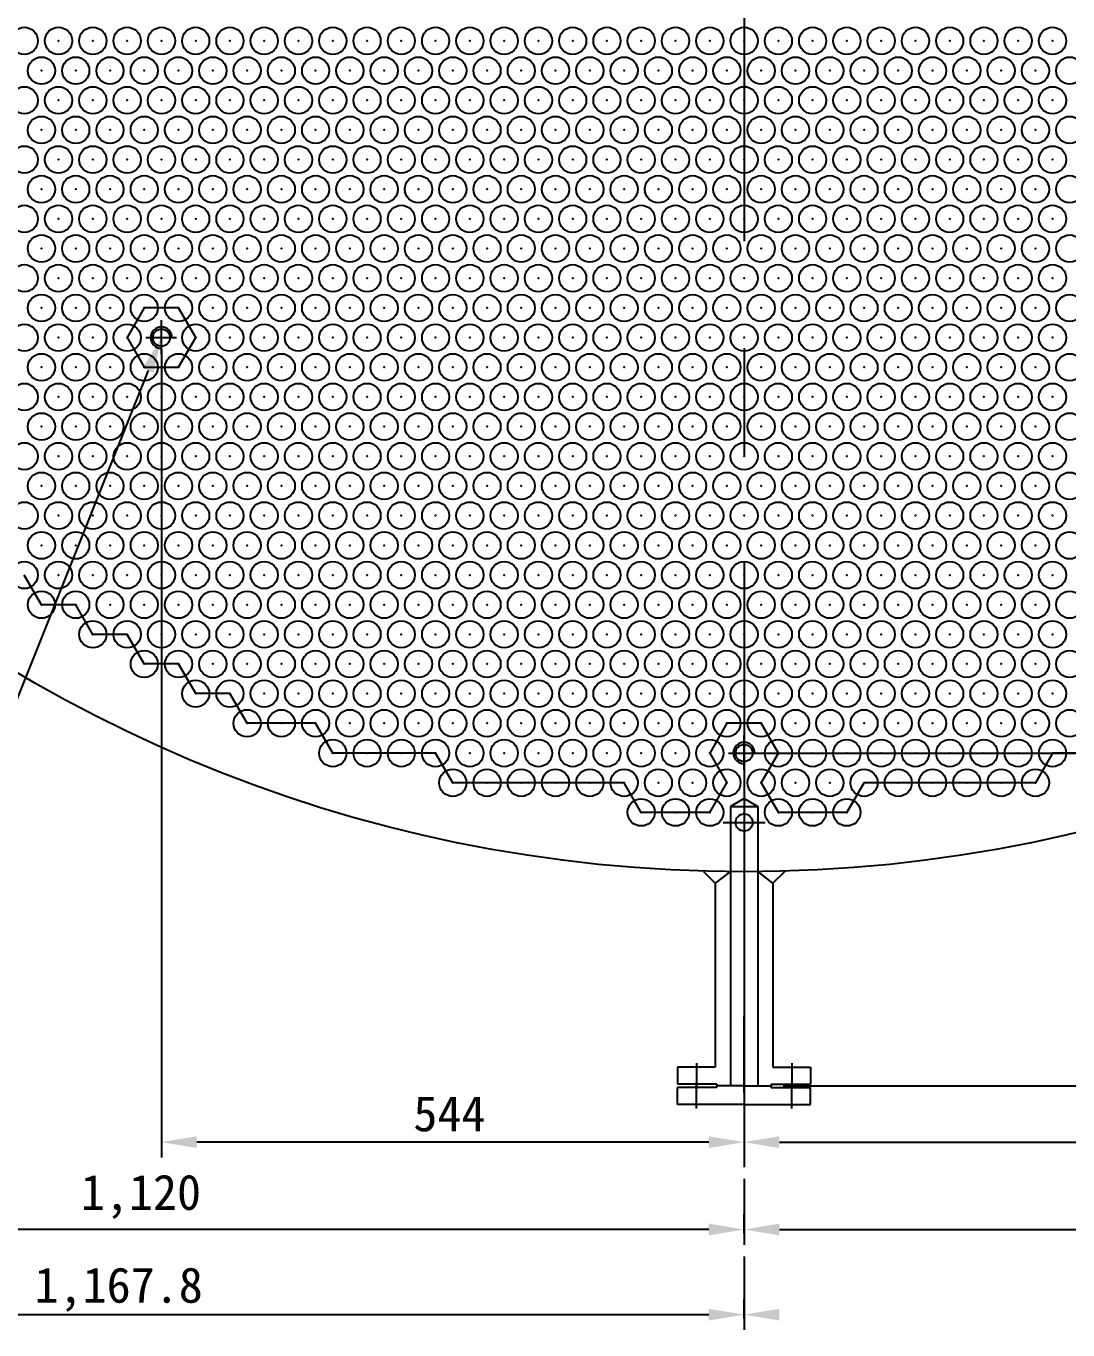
# Model space of a CAD drawing. Extents: x 193 to 9179, y 3 to 6441.
# Drawn here: x 1625 to 2597, y 2583 to 3801 of the extents above; entities that cross this region are included whole.
import ezdxf

# ---------------------------------------------------------------- set-up
doc = ezdxf.new("R2010")
doc.units = 0
doc.header["$LTSCALE"] = 400
doc.header["$MEASUREMENT"] = 0
doc.linetypes.add('CENTER', pattern=[2, 1.25, -0.25, 0.25, -0.25])
doc.linetypes.add('HIDDEN', pattern=[0.375, 0.25, -0.125])
doc.layers.get('0').update_dxf_attribs({"linetype": 'CONTINUOUS'})
doc.layers.get('DEFPOINTS').update_dxf_attribs({"linetype": 'CONTINUOUS'})
for name, color, linetype in [('1', 1, 'CENTER'), ('2', 2, 'HIDDEN'), ('3', 3, 'CONTINUOUS'), ('4', 4, 'CONTINUOUS')]:
    doc.layers.add(name, color=color, linetype=linetype)

msp = doc.modelspace()

# ---------------------------------------------------------------- linework, layer by layer
at = {"color": 4, "linetype": 'BYBLOCK'}
for p, q in [((2294.9, 2843.6), (2294.9, 2744.1)), ((2294.9, 2773.7), (2294.9, 2735.1)), ((2327.9, 2758.4), (2805.9, 2758.4))]:
    msp.add_line(p, q, dxfattribs=at)
msp.add_solid([(2327.9, 2752.9), (2327.9, 2763.9), (2294.9, 2758.4)], dxfattribs=at)
at = {"layer": '1'}
for p, q in [((2294.9, 5699.9), (2294.9, 2781.2)), ((2275.3, 3057), (2314.5, 3057)), ((2250.5, 2832.3), (2250.5, 2808.2)), ((2339.4, 2832.3), (2339.4, 2808.2)), ((2250.5, 2789.7), (2250.5, 2813.9)), ((2339.4, 2789.7), (2339.4, 2813.9))]:
    msp.add_line(p, q, dxfattribs=at)
at = {"layer": '2'}
for p, q in [((2294.9, 3079.3), (2282.2, 3072)), ((2282.2, 3072), (2307.6, 3072)), ((2282.2, 3072), (2282.2, 3011.1)), ((2294.9, 3079.3), (2307.6, 3072)), ((2307.6, 3072), (2307.6, 3011.1))]:
    msp.add_line(p, q, dxfattribs=at)
at = {"layer": '3', "linetype": 'CENTER'}
for p, q in [((1734.9, 3537.5), (1718.9, 3509.8)), ((1766.9, 3537.5), (1734.9, 3537.5)), ((1782.9, 3509.8), (1766.9, 3537.5)), ((1718.9, 3509.8), (1734.9, 3482.1)), ((1766.9, 3482.1), (1782.9, 3509.8)), ((1734.9, 3482.1), (1766.9, 3482.1)), ((1638.9, 3260.4), (1622.9, 3288.1)), ((1670.9, 3260.4), (1638.9, 3260.4)), ((1686.9, 3232.7), (1670.9, 3260.4)), ((1718.9, 3232.7), (1686.9, 3232.7)), ((1734.9, 3205), (1718.9, 3232.7)), ((1766.9, 3205), (1734.9, 3205)), ((1782.9, 3177.3), (1766.9, 3205)), ((1814.9, 3177.3), (1782.9, 3177.3)), ((1830.9, 3149.6), (1814.9, 3177.3)), ((1894.9, 3149.6), (1830.9, 3149.6)), ((1910.9, 3121.8), (1894.9, 3149.6)), ((2278.9, 3149.6), (2262.9, 3121.8)), ((2310.9, 3149.6), (2278.9, 3149.6)), ((2326.9, 3121.8), (2310.9, 3149.6)), ((2006.9, 3121.8), (1910.9, 3121.8)), ((2022.9, 3094.1), (2006.9, 3121.8)), ((2262.9, 3121.8), (2278.9, 3094.1)), ((2310.9, 3094.1), (2326.9, 3121.8)), ((2582.9, 3121.8), (2566.9, 3094.1)), ((2646.9, 3121.8), (2582.9, 3121.8)), ((2182.9, 3094.1), (2022.9, 3094.1)), ((2198.9, 3066.4), (2182.9, 3094.1)), ((2262.9, 3066.4), (2278.9, 3094.1)), ((2310.9, 3094.1), (2326.9, 3066.4)), ((2390.9, 3066.4), (2406.9, 3094.1)), ((2566.9, 3094.1), (2406.9, 3094.1)), ((2262.9, 3066.4), (2198.9, 3066.4)), ((2390.9, 3066.4), (2326.9, 3066.4)), ((2282.2, 3011.1), (2267.9, 3000.2)), ((2321.9, 3000.2), (2307.6, 3011.1))]:
    msp.add_line(p, q, dxfattribs=at)
at = {"layer": '3'}
for p, q in [((2256.9, 3011.3), (2267.9, 3000.2)), ((2282.2, 3011.1), (2282.2, 2811)), ((2307.6, 3011.1), (2307.6, 2811)), ((2332.9, 3011.3), (2321.9, 3000.2)), ((2267.9, 3000.2), (2267.9, 2828.5)), ((2321.9, 3000.2), (2321.9, 2828.5)), ((2232.9, 2828.5), (2232.9, 2812.6)), ((2267.9, 2828.5), (2232.9, 2828.5)), ((2321.9, 2828.5), (2356.9, 2828.5)), ((2356.9, 2828.5), (2356.9, 2812.6)), ((2269.5, 2812.6), (2232.9, 2812.6)), ((2269.5, 2809.4), (2232.9, 2809.4)), ((2232.9, 2793.6), (2232.9, 2809.4)), ((2269.5, 2812.6), (2269.5, 2811)), ((2294.9, 2811), (2269.5, 2811)), ((2294.9, 2811), (2269.5, 2811)), ((2269.5, 2809.4), (2269.5, 2811)), ((2294.9, 2811), (2320.3, 2811)), ((2294.9, 2811), (2320.3, 2811)), ((2320.3, 2812.6), (2320.3, 2811)), ((2320.3, 2812.6), (2356.9, 2812.6)), ((2320.3, 2809.4), (2320.3, 2811)), ((2320.3, 2809.4), (2356.9, 2809.4)), ((2356.9, 2793.6), (2356.9, 2809.4)), ((2294.9, 2793.6), (2232.9, 2793.6)), ((2294.9, 2793.6), (2356.9, 2793.6))]:
    msp.add_line(p, q, dxfattribs=at)
at = {"layer": '3', "color": 4}
msp.add_line((2294.9, 2594), (2294.9, 2611.6), dxfattribs=at)
at = {"layer": '3'}
for centre, radius in [((2294.9, 4341.2), 1330.2), ((1750.9, 3509.8), 8), ((2294.9, 3121.8), 8), ((2294.9, 3057), 8)]:
    msp.add_circle(centre, radius, dxfattribs=at)
at = {"layer": '3', "color": 4}
msp.add_solid([(2327.9, 2602.8), (2327.9, 2591.8), (2294.9, 2597.3)], dxfattribs=at)
msp.add_solid([(2327.9, 2602.8), (2327.9, 2591.8), (2294.9, 2597.3)], dxfattribs=at)
at = {"layer": '4'}
for p, q in [((1750.9, 3494.4), (1750.9, 3526.1)), ((2294.9, 3106.5), (2294.9, 3138.1)), ((2331.3, 2811), (3838.7, 2811))]:
    msp.add_line(p, q, dxfattribs=at)
at = {"layer": '4', "color": 4}
for p, q in [((1736.5, 3509.8), (1765, 3509.8)), ((1750.9, 3498.8), (1750.9, 2744.1)), ((1738.5, 3479.2), (1535.7, 2971.6)), ((2280.5, 3121.8), (2309, 3121.8)), ((2305.9, 3121.8), (3382.9, 3121.8)), ((2294.9, 2804.9), (2294.9, 2875.7)), ((2294.9, 2782.9), (2294.9, 2744.1)), ((2261.9, 2758.4), (1783.9, 2758.4)), ((2294.9, 2724.1), (2294.9, 2662.5)), ((2294.9, 2673.5), (2294.9, 2691.1)), ((2261.9, 2676.8), (1207.9, 2676.8)), ((2327.9, 2676.8), (3381.9, 2676.8)), ((2294.9, 2651.5), (2294.9, 2583)), ((2294.9, 2594), (2294.9, 2611.6)), ((1160.1, 2597.3), (2261.9, 2597.3))]:
    msp.add_line(p, q, dxfattribs=at)
at = {"layer": '4'}
for centre in [(1622.9, 3787), (1654.9, 3787), (1686.9, 3787), (1718.9, 3787), (1750.9, 3787), (1782.9, 3787), (1814.9, 3787), (1846.9, 3787), (1878.9, 3787), (1910.9, 3787), (1942.9, 3787), (1974.9, 3787), (2006.9, 3787), (2038.9, 3787), (2070.9, 3787), (2102.9, 3787), (2134.9, 3787), (2166.9, 3787), (2198.9, 3787), (2230.9, 3787), (2262.9, 3787), (2294.9, 3787), (2326.9, 3787), (2358.9, 3787), (2390.9, 3787), (2422.9, 3787), (2454.9, 3787), (2486.9, 3787), (2518.9, 3787), (2550.9, 3787), (2582.9, 3787), (1638.9, 3759.2), (1670.9, 3759.2), (1702.9, 3759.2), (1734.9, 3759.2), (1766.9, 3759.2), (1798.9, 3759.2), (1830.9, 3759.2), (1862.9, 3759.2), (1894.9, 3759.2), (1926.9, 3759.2), (1958.9, 3759.2), (1990.9, 3759.2), (2022.9, 3759.2), (2054.9, 3759.2), (2086.9, 3759.2), (2118.9, 3759.2), (2150.9, 3759.2), (2182.9, 3759.2), (2214.9, 3759.2), (2246.9, 3759.2), (2278.9, 3759.2), (2310.9, 3759.2), (2342.9, 3759.2), (2374.9, 3759.2), (2406.9, 3759.2), (2438.9, 3759.2), (2470.9, 3759.2), (2502.9, 3759.2), (2534.9, 3759.2), (2566.9, 3759.2), (2598.9, 3759.2), (1622.9, 3731.5), (1654.9, 3731.5), (1686.9, 3731.5), (1718.9, 3731.5), (1750.9, 3731.5), (1782.9, 3731.5), (1814.9, 3731.5), (1846.9, 3731.5), (1878.9, 3731.5), (1910.9, 3731.5), (1942.9, 3731.5), (1974.9, 3731.5), (2006.9, 3731.5), (2038.9, 3731.5), (2070.9, 3731.5), (2102.9, 3731.5), (2134.9, 3731.5), (2166.9, 3731.5), (2198.9, 3731.5), (2230.9, 3731.5), (2262.9, 3731.5), (2294.9, 3731.5), (2326.9, 3731.5), (2358.9, 3731.5), (2390.9, 3731.5), (2422.9, 3731.5), (2454.9, 3731.5), (2486.9, 3731.5), (2518.9, 3731.5), (2550.9, 3731.5), (2582.9, 3731.5), (1638.9, 3703.8), (1670.9, 3703.8), (1702.9, 3703.8), (1734.9, 3703.8), (1766.9, 3703.8), (1798.9, 3703.8), (1830.9, 3703.8), (1862.9, 3703.8), (1894.9, 3703.8), (1926.9, 3703.8), (1958.9, 3703.8), (1990.9, 3703.8), (2022.9, 3703.8), (2054.9, 3703.8), (2086.9, 3703.8), (2118.9, 3703.8), (2150.9, 3703.8), (2182.9, 3703.8), (2214.9, 3703.8), (2246.9, 3703.8), (2278.9, 3703.8), (2310.9, 3703.8), (2342.9, 3703.8), (2374.9, 3703.8), (2406.9, 3703.8), (2438.9, 3703.8), (2470.9, 3703.8), (2502.9, 3703.8), (2534.9, 3703.8), (2566.9, 3703.8), (2598.9, 3703.8), (1622.9, 3676.1), (1654.9, 3676.1), (1686.9, 3676.1), (1718.9, 3676.1), (1750.9, 3676.1), (1782.9, 3676.1), (1814.9, 3676.1), (1846.9, 3676.1), (1878.9, 3676.1), (1910.9, 3676.1), (1942.9, 3676.1), (1974.9, 3676.1), (2006.9, 3676.1), (2038.9, 3676.1), (2070.9, 3676.1), (2102.9, 3676.1), (2134.9, 3676.1), (2166.9, 3676.1), (2198.9, 3676.1), (2230.9, 3676.1), (2262.9, 3676.1), (2294.9, 3676.1), (2326.9, 3676.1), (2358.9, 3676.1), (2390.9, 3676.1), (2422.9, 3676.1), (2454.9, 3676.1), (2486.9, 3676.1), (2518.9, 3676.1), (2550.9, 3676.1), (2582.9, 3676.1), (1638.9, 3648.4), (1670.9, 3648.4), (1702.9, 3648.4), (1734.9, 3648.4), (1766.9, 3648.4), (1798.9, 3648.4), (1830.9, 3648.4), (1862.9, 3648.4), (1894.9, 3648.4), (1926.9, 3648.4), (1958.9, 3648.4), (1990.9, 3648.4), (2022.9, 3648.4), (2054.9, 3648.4), (2086.9, 3648.4), (2118.9, 3648.4), (2150.9, 3648.4), (2182.9, 3648.4), (2214.9, 3648.4), (2246.9, 3648.4), (2278.9, 3648.4), (2310.9, 3648.4), (2342.9, 3648.4), (2374.9, 3648.4), (2406.9, 3648.4), (2438.9, 3648.4), (2470.9, 3648.4), (2502.9, 3648.4), (2534.9, 3648.4), (2566.9, 3648.4), (2598.9, 3648.4), (1622.9, 3620.7), (1654.9, 3620.7), (1686.9, 3620.7), (1718.9, 3620.7), (1750.9, 3620.7), (1782.9, 3620.7), (1814.9, 3620.7), (1846.9, 3620.7), (1878.9, 3620.7), (1910.9, 3620.7), (1942.9, 3620.7), (1974.9, 3620.7), (2006.9, 3620.7), (2038.9, 3620.7), (2070.9, 3620.7), (2102.9, 3620.7), (2134.9, 3620.7), (2166.9, 3620.7), (2198.9, 3620.7), (2230.9, 3620.7), (2262.9, 3620.7), (2294.9, 3620.7), (2326.9, 3620.7), (2358.9, 3620.7), (2390.9, 3620.7), (2422.9, 3620.7), (2454.9, 3620.7), (2486.9, 3620.7), (2518.9, 3620.7), (2550.9, 3620.7), (2582.9, 3620.7), (1638.9, 3593), (1670.9, 3593), (1702.9, 3593), (1734.9, 3593), (1766.9, 3593), (1798.9, 3593), (1830.9, 3593), (1862.9, 3593), (1894.9, 3593), (1926.9, 3593), (1958.9, 3593), (1990.9, 3593), (2022.9, 3593), (2054.9, 3593), (2086.9, 3593), (2118.9, 3593), (2150.9, 3593), (2182.9, 3593), (2214.9, 3593), (2246.9, 3593), (2278.9, 3593), (2310.9, 3593), (2342.9, 3593), (2374.9, 3593), (2406.9, 3593), (2438.9, 3593), (2470.9, 3593), (2502.9, 3593), (2534.9, 3593), (2566.9, 3593), (2598.9, 3593), (1622.9, 3565.3), (1654.9, 3565.3), (1686.9, 3565.3), (1718.9, 3565.3), (1750.9, 3565.3), (1782.9, 3565.3), (1814.9, 3565.3), (1846.9, 3565.3), (1878.9, 3565.3), (1910.9, 3565.3), (1942.9, 3565.3), (1974.9, 3565.3), (2006.9, 3565.3), (2038.9, 3565.3), (2070.9, 3565.3), (2102.9, 3565.3), (2134.9, 3565.3), (2166.9, 3565.3), (2198.9, 3565.3), (2230.9, 3565.3), (2262.9, 3565.3), (2294.9, 3565.3), (2326.9, 3565.3), (2358.9, 3565.3), (2390.9, 3565.3), (2422.9, 3565.3), (2454.9, 3565.3), (2486.9, 3565.3), (2518.9, 3565.3), (2550.9, 3565.3), (2582.9, 3565.3), (1638.9, 3537.5), (1670.9, 3537.5), (1702.9, 3537.5), (1734.9, 3537.5), (1766.9, 3537.5), (1798.9, 3537.5), (1830.9, 3537.5), (1862.9, 3537.5), (1894.9, 3537.5), (1926.9, 3537.5), (1958.9, 3537.5), (1990.9, 3537.5), (2022.9, 3537.5), (2054.9, 3537.5), (2086.9, 3537.5), (2118.9, 3537.5), (2150.9, 3537.5), (2182.9, 3537.5), (2214.9, 3537.5), (2246.9, 3537.5), (2278.9, 3537.5), (2310.9, 3537.5), (2342.9, 3537.5), (2374.9, 3537.5), (2406.9, 3537.5), (2438.9, 3537.5), (2470.9, 3537.5), (2502.9, 3537.5), (2534.9, 3537.5), (2566.9, 3537.5), (2598.9, 3537.5), (1622.9, 3509.8), (1654.9, 3509.8), (1686.9, 3509.8), (1718.9, 3509.8), (1782.9, 3509.8), (1814.9, 3509.8), (1846.9, 3509.8), (1878.9, 3509.8), (1910.9, 3509.8), (1942.9, 3509.8), (1974.9, 3509.8), (2006.9, 3509.8), (2038.9, 3509.8), (2070.9, 3509.8), (2102.9, 3509.8), (2134.9, 3509.8), (2166.9, 3509.8), (2198.9, 3509.8), (2230.9, 3509.8), (2262.9, 3509.8), (2294.9, 3509.8), (2326.9, 3509.8), (2358.9, 3509.8), (2390.9, 3509.8), (2422.9, 3509.8), (2454.9, 3509.8), (2486.9, 3509.8), (2518.9, 3509.8), (2550.9, 3509.8), (2582.9, 3509.8), (1638.9, 3482.1), (1670.9, 3482.1), (1702.9, 3482.1), (1734.9, 3482.1), (1766.9, 3482.1), (1798.9, 3482.1), (1830.9, 3482.1), (1862.9, 3482.1), (1894.9, 3482.1), (1926.9, 3482.1), (1958.9, 3482.1), (1990.9, 3482.1), (2022.9, 3482.1), (2054.9, 3482.1), (2086.9, 3482.1), (2118.9, 3482.1), (2150.9, 3482.1), (2182.9, 3482.1), (2214.9, 3482.1), (2246.9, 3482.1), (2278.9, 3482.1), (2310.9, 3482.1), (2342.9, 3482.1), (2374.9, 3482.1), (2406.9, 3482.1), (2438.9, 3482.1), (2470.9, 3482.1), (2502.9, 3482.1), (2534.9, 3482.1), (2566.9, 3482.1), (2598.9, 3482.1), (1622.9, 3454.4), (1654.9, 3454.4), (1686.9, 3454.4), (1718.9, 3454.4), (1750.9, 3454.4), (1782.9, 3454.4), (1814.9, 3454.4), (1846.9, 3454.4), (1878.9, 3454.4), (1910.9, 3454.4), (1942.9, 3454.4), (1974.9, 3454.4), (2006.9, 3454.4), (2038.9, 3454.4), (2070.9, 3454.4), (2102.9, 3454.4), (2134.9, 3454.4), (2166.9, 3454.4), (2198.9, 3454.4), (2230.9, 3454.4), (2262.9, 3454.4), (2294.9, 3454.4), (2326.9, 3454.4), (2358.9, 3454.4), (2390.9, 3454.4), (2422.9, 3454.4), (2454.9, 3454.4), (2486.9, 3454.4), (2518.9, 3454.4), (2550.9, 3454.4), (2582.9, 3454.4), (1638.9, 3426.7), (1670.9, 3426.7), (1702.9, 3426.7), (1734.9, 3426.7), (1766.9, 3426.7), (1798.9, 3426.7), (1830.9, 3426.7), (1862.9, 3426.7), (1894.9, 3426.7), (1926.9, 3426.7), (1958.9, 3426.7), (1990.9, 3426.7), (2022.9, 3426.7), (2054.9, 3426.7), (2086.9, 3426.7), (2118.9, 3426.7), (2150.9, 3426.7), (2182.9, 3426.7), (2214.9, 3426.7), (2246.9, 3426.7), (2278.9, 3426.7), (2310.9, 3426.7), (2342.9, 3426.7), (2374.9, 3426.7), (2406.9, 3426.7), (2438.9, 3426.7), (2470.9, 3426.7), (2502.9, 3426.7), (2534.9, 3426.7), (2566.9, 3426.7), (2598.9, 3426.7), (1622.9, 3399), (1654.9, 3399), (1686.9, 3399), (1718.9, 3399), (1750.9, 3399), (1782.9, 3399), (1814.9, 3399), (1846.9, 3399), (1878.9, 3399), (1910.9, 3399), (1942.9, 3399), (1974.9, 3399), (2006.9, 3399), (2038.9, 3399), (2070.9, 3399), (2102.9, 3399), (2134.9, 3399), (2166.9, 3399), (2198.9, 3399), (2230.9, 3399), (2262.9, 3399), (2294.9, 3399), (2326.9, 3399), (2358.9, 3399), (2390.9, 3399), (2422.9, 3399), (2454.9, 3399), (2486.9, 3399), (2518.9, 3399), (2550.9, 3399), (2582.9, 3399), (1638.9, 3371.3), (1670.9, 3371.3), (1702.9, 3371.3), (1734.9, 3371.3), (1766.9, 3371.3), (1798.9, 3371.3), (1830.9, 3371.3), (1862.9, 3371.3), (1894.9, 3371.3), (1926.9, 3371.3), (1958.9, 3371.3), (1990.9, 3371.3), (2022.9, 3371.3), (2054.9, 3371.3), (2086.9, 3371.3), (2118.9, 3371.3), (2150.9, 3371.3), (2182.9, 3371.3), (2214.9, 3371.3), (2246.9, 3371.3), (2278.9, 3371.3), (2310.9, 3371.3), (2342.9, 3371.3), (2374.9, 3371.3), (2406.9, 3371.3), (2438.9, 3371.3), (2470.9, 3371.3), (2502.9, 3371.3), (2534.9, 3371.3), (2566.9, 3371.3), (2598.9, 3371.3), (1622.9, 3343.6), (1654.9, 3343.6), (1686.9, 3343.6), (1718.9, 3343.6), (1750.9, 3343.6), (1782.9, 3343.6), (1814.9, 3343.6), (1846.9, 3343.6), (1878.9, 3343.6), (1910.9, 3343.6), (1942.9, 3343.6), (1974.9, 3343.6), (2006.9, 3343.6), (2038.9, 3343.6), (2070.9, 3343.6), (2102.9, 3343.6), (2134.9, 3343.6), (2166.9, 3343.6), (2198.9, 3343.6), (2230.9, 3343.6), (2262.9, 3343.6), (2294.9, 3343.6), (2326.9, 3343.6), (2358.9, 3343.6), (2390.9, 3343.6), (2422.9, 3343.6), (2454.9, 3343.6), (2486.9, 3343.6), (2518.9, 3343.6), (2550.9, 3343.6), (2582.9, 3343.6), (1638.9, 3315.8), (1670.9, 3315.8), (1702.9, 3315.8), (1734.9, 3315.8), (1766.9, 3315.8), (1798.9, 3315.8), (1830.9, 3315.8), (1862.9, 3315.8), (1894.9, 3315.8), (1926.9, 3315.8), (1958.9, 3315.8), (1990.9, 3315.8), (2022.9, 3315.8), (2054.9, 3315.8), (2086.9, 3315.8), (2118.9, 3315.8), (2150.9, 3315.8), (2182.9, 3315.8), (2214.9, 3315.8), (2246.9, 3315.8), (2278.9, 3315.8), (2310.9, 3315.8), (2342.9, 3315.8), (2374.9, 3315.8), (2406.9, 3315.8), (2438.9, 3315.8), (2470.9, 3315.8), (2502.9, 3315.8), (2534.9, 3315.8), (2566.9, 3315.8), (2598.9, 3315.8), (1622.9, 3288.1), (1654.9, 3288.1), (1686.9, 3288.1), (1718.9, 3288.1), (1750.9, 3288.1), (1782.9, 3288.1), (1814.9, 3288.1), (1846.9, 3288.1), (1878.9, 3288.1), (1910.9, 3288.1), (1942.9, 3288.1), (1974.9, 3288.1), (2006.9, 3288.1), (2038.9, 3288.1), (2070.9, 3288.1), (2102.9, 3288.1), (2134.9, 3288.1), (2166.9, 3288.1), (2198.9, 3288.1), (2230.9, 3288.1), (2262.9, 3288.1), (2294.9, 3288.1), (2326.9, 3288.1), (2358.9, 3288.1), (2390.9, 3288.1), (2422.9, 3288.1), (2454.9, 3288.1), (2486.9, 3288.1), (2518.9, 3288.1), (2550.9, 3288.1), (2582.9, 3288.1), (1638.9, 3260.4), (1670.9, 3260.4), (1702.9, 3260.4), (1734.9, 3260.4), (1766.9, 3260.4), (1798.9, 3260.4), (1830.9, 3260.4), (1862.9, 3260.4), (1894.9, 3260.4), (1926.9, 3260.4), (1958.9, 3260.4), (1990.9, 3260.4), (2022.9, 3260.4), (2054.9, 3260.4), (2086.9, 3260.4), (2118.9, 3260.4), (2150.9, 3260.4), (2182.9, 3260.4), (2214.9, 3260.4), (2246.9, 3260.4), (2278.9, 3260.4), (2310.9, 3260.4), (2342.9, 3260.4), (2374.9, 3260.4), (2406.9, 3260.4), (2438.9, 3260.4), (2470.9, 3260.4), (2502.9, 3260.4), (2534.9, 3260.4), (2566.9, 3260.4), (2598.9, 3260.4), (1686.9, 3232.7), (1718.9, 3232.7), (1750.9, 3232.7), (1782.9, 3232.7), (1814.9, 3232.7), (1846.9, 3232.7), (1878.9, 3232.7), (1910.9, 3232.7), (1942.9, 3232.7), (1974.9, 3232.7), (2006.9, 3232.7), (2038.9, 3232.7), (2070.9, 3232.7), (2102.9, 3232.7), (2134.9, 3232.7), (2166.9, 3232.7), (2198.9, 3232.7), (2230.9, 3232.7), (2262.9, 3232.7), (2294.9, 3232.7), (2326.9, 3232.7), (2358.9, 3232.7), (2390.9, 3232.7), (2422.9, 3232.7), (2454.9, 3232.7), (2486.9, 3232.7), (2518.9, 3232.7), (2550.9, 3232.7), (2582.9, 3232.7), (1734.9, 3205), (1766.9, 3205), (1798.9, 3205), (1830.9, 3205), (1862.9, 3205), (1894.9, 3205), (1926.9, 3205), (1958.9, 3205), (1990.9, 3205), (2022.9, 3205), (2054.9, 3205), (2086.9, 3205), (2118.9, 3205), (2150.9, 3205), (2182.9, 3205), (2214.9, 3205), (2246.9, 3205), (2278.9, 3205), (2310.9, 3205), (2342.9, 3205), (2374.9, 3205), (2406.9, 3205), (2438.9, 3205), (2470.9, 3205), (2502.9, 3205), (2534.9, 3205), (2566.9, 3205), (2598.9, 3205), (1782.9, 3177.3), (1814.9, 3177.3), (1846.9, 3177.3), (1878.9, 3177.3), (1910.9, 3177.3), (1942.9, 3177.3), (1974.9, 3177.3), (2006.9, 3177.3), (2038.9, 3177.3), (2070.9, 3177.3), (2102.9, 3177.3), (2134.9, 3177.3), (2166.9, 3177.3), (2198.9, 3177.3), (2230.9, 3177.3), (2262.9, 3177.3), (2294.9, 3177.3), (2326.9, 3177.3), (2358.9, 3177.3), (2390.9, 3177.3), (2422.9, 3177.3), (2454.9, 3177.3), (2486.9, 3177.3), (2518.9, 3177.3), (2550.9, 3177.3), (2582.9, 3177.3), (1830.9, 3149.6), (1862.9, 3149.6), (1894.9, 3149.6), (1926.9, 3149.6), (1958.9, 3149.6), (1990.9, 3149.6), (2022.9, 3149.6), (2054.9, 3149.6), (2086.9, 3149.6), (2118.9, 3149.6), (2150.9, 3149.6), (2182.9, 3149.6), (2214.9, 3149.6), (2246.9, 3149.6), (2278.9, 3149.6), (2310.9, 3149.6), (2342.9, 3149.6), (2374.9, 3149.6), (2406.9, 3149.6), (2438.9, 3149.6), (2470.9, 3149.6), (2502.9, 3149.6), (2534.9, 3149.6), (2566.9, 3149.6), (2598.9, 3149.6), (1910.9, 3121.8), (1942.9, 3121.8), (1974.9, 3121.8), (2006.9, 3121.8), (2038.9, 3121.8), (2070.9, 3121.8), (2102.9, 3121.8), (2134.9, 3121.8), (2166.9, 3121.8), (2198.9, 3121.8), (2230.9, 3121.8), (2262.9, 3121.8), (2326.9, 3121.8), (2358.9, 3121.8), (2390.9, 3121.8), (2422.9, 3121.8), (2454.9, 3121.8), (2486.9, 3121.8), (2518.9, 3121.8), (2550.9, 3121.8), (2582.9, 3121.8), (2022.9, 3094.1), (2054.9, 3094.1), (2086.9, 3094.1), (2118.9, 3094.1), (2150.9, 3094.1), (2182.9, 3094.1), (2214.9, 3094.1), (2246.9, 3094.1), (2278.9, 3094.1), (2310.9, 3094.1), (2342.9, 3094.1), (2374.9, 3094.1), (2406.9, 3094.1), (2438.9, 3094.1), (2470.9, 3094.1), (2502.9, 3094.1), (2534.9, 3094.1), (2566.9, 3094.1), (2198.9, 3066.4), (2230.9, 3066.4), (2262.9, 3066.4), (2326.9, 3066.4), (2358.9, 3066.4), (2390.9, 3066.4)]:
    msp.add_circle(centre, 12.7, dxfattribs=at)
for centre in [(1750.9, 3509.8), (2294.9, 3121.8)]:
    msp.add_arc(centre, 10, 0, 270, dxfattribs=at)
for p in [(1654.9, 3787), (1686.9, 3787), (1718.9, 3787), (1750.9, 3787), (1782.9, 3787), (1814.9, 3787), (1846.9, 3787), (1878.9, 3787), (1910.9, 3787), (1942.9, 3787), (1974.9, 3787), (2006.9, 3787), (2038.9, 3787), (2070.9, 3787), (2102.9, 3787), (2134.9, 3787), (2166.9, 3787), (2198.9, 3787), (2230.9, 3787), (2262.9, 3787), (2294.9, 3787), (2326.9, 3787), (2358.9, 3787), (2390.9, 3787), (2422.9, 3787), (2454.9, 3787), (2486.9, 3787), (2518.9, 3787), (2550.9, 3787), (2582.9, 3787), (1638.9, 3759.2), (1670.9, 3759.2), (1702.9, 3759.2), (1734.9, 3759.2), (1766.9, 3759.2), (1798.9, 3759.2), (1830.9, 3759.2), (1862.9, 3759.2), (1894.9, 3759.2), (1926.9, 3759.2), (1958.9, 3759.2), (1990.9, 3759.2), (2022.9, 3759.2), (2054.9, 3759.2), (2086.9, 3759.2), (2118.9, 3759.2), (2150.9, 3759.2), (2182.9, 3759.2), (2214.9, 3759.2), (2246.9, 3759.2), (2278.9, 3759.2), (2310.9, 3759.2), (2342.9, 3759.2), (2374.9, 3759.2), (2406.9, 3759.2), (2438.9, 3759.2), (2470.9, 3759.2), (2502.9, 3759.2), (2534.9, 3759.2), (2566.9, 3759.2), (1654.9, 3731.5), (1686.9, 3731.5), (1718.9, 3731.5), (1750.9, 3731.5), (1782.9, 3731.5), (1814.9, 3731.5), (1846.9, 3731.5), (1878.9, 3731.5), (1910.9, 3731.5), (1942.9, 3731.5), (1974.9, 3731.5), (2006.9, 3731.5), (2038.9, 3731.5), (2070.9, 3731.5), (2102.9, 3731.5), (2134.9, 3731.5), (2166.9, 3731.5), (2198.9, 3731.5), (2230.9, 3731.5), (2262.9, 3731.5), (2294.9, 3731.5), (2326.9, 3731.5), (2358.9, 3731.5), (2390.9, 3731.5), (2422.9, 3731.5), (2454.9, 3731.5), (2486.9, 3731.5), (2518.9, 3731.5), (2550.9, 3731.5), (2582.9, 3731.5), (1638.9, 3703.8), (1670.9, 3703.8), (1702.9, 3703.8), (1734.9, 3703.8), (1766.9, 3703.8), (1798.9, 3703.8), (1830.9, 3703.8), (1862.9, 3703.8), (1894.9, 3703.8), (1926.9, 3703.8), (1958.9, 3703.8), (1990.9, 3703.8), (2022.9, 3703.8), (2054.9, 3703.8), (2086.9, 3703.8), (2118.9, 3703.8), (2150.9, 3703.8), (2182.9, 3703.8), (2214.9, 3703.8), (2246.9, 3703.8), (2278.9, 3703.8), (2310.9, 3703.8), (2342.9, 3703.8), (2374.9, 3703.8), (2406.9, 3703.8), (2438.9, 3703.8), (2470.9, 3703.8), (2502.9, 3703.8), (2534.9, 3703.8), (2566.9, 3703.8), (1654.9, 3676.1), (1686.9, 3676.1), (1718.9, 3676.1), (1750.9, 3676.1), (1782.9, 3676.1), (1814.9, 3676.1), (1846.9, 3676.1), (1878.9, 3676.1), (1910.9, 3676.1), (1942.9, 3676.1), (1974.9, 3676.1), (2006.9, 3676.1), (2038.9, 3676.1), (2070.9, 3676.1), (2102.9, 3676.1), (2134.9, 3676.1), (2166.9, 3676.1), (2198.9, 3676.1), (2230.9, 3676.1), (2262.9, 3676.1), (2294.9, 3676.1), (2326.9, 3676.1), (2358.9, 3676.1), (2390.9, 3676.1), (2422.9, 3676.1), (2454.9, 3676.1), (2486.9, 3676.1), (2518.9, 3676.1), (2550.9, 3676.1), (2582.9, 3676.1), (1638.9, 3648.4), (1670.9, 3648.4), (1702.9, 3648.4), (1734.9, 3648.4), (1766.9, 3648.4), (1798.9, 3648.4), (1830.9, 3648.4), (1862.9, 3648.4), (1894.9, 3648.4), (1926.9, 3648.4), (1958.9, 3648.4), (1990.9, 3648.4), (2022.9, 3648.4), (2054.9, 3648.4), (2086.9, 3648.4), (2118.9, 3648.4), (2150.9, 3648.4), (2182.9, 3648.4), (2214.9, 3648.4), (2246.9, 3648.4), (2278.9, 3648.4), (2310.9, 3648.4), (2342.9, 3648.4), (2374.9, 3648.4), (2406.9, 3648.4), (2438.9, 3648.4), (2470.9, 3648.4), (2502.9, 3648.4), (2534.9, 3648.4), (2566.9, 3648.4), (1654.9, 3620.7), (1686.9, 3620.7), (1718.9, 3620.7), (1750.9, 3620.7), (1782.9, 3620.7), (1814.9, 3620.7), (1846.9, 3620.7), (1878.9, 3620.7), (1910.9, 3620.7), (1942.9, 3620.7), (1974.9, 3620.7), (2006.9, 3620.7), (2038.9, 3620.7), (2070.9, 3620.7), (2102.9, 3620.7), (2134.9, 3620.7), (2166.9, 3620.7), (2198.9, 3620.7), (2230.9, 3620.7), (2262.9, 3620.7), (2294.9, 3620.7), (2326.9, 3620.7), (2358.9, 3620.7), (2390.9, 3620.7), (2422.9, 3620.7), (2454.9, 3620.7), (2486.9, 3620.7), (2518.9, 3620.7), (2550.9, 3620.7), (2582.9, 3620.7), (1638.9, 3593), (1670.9, 3593), (1702.9, 3593), (1734.9, 3593), (1766.9, 3593), (1798.9, 3593), (1830.9, 3593), (1862.9, 3593), (1894.9, 3593), (1926.9, 3593), (1958.9, 3593), (1990.9, 3593), (2022.9, 3593), (2054.9, 3593), (2086.9, 3593), (2118.9, 3593), (2150.9, 3593), (2182.9, 3593), (2214.9, 3593), (2246.9, 3593), (2278.9, 3593), (2310.9, 3593), (2342.9, 3593), (2374.9, 3593), (2406.9, 3593), (2438.9, 3593), (2470.9, 3593), (2502.9, 3593), (2534.9, 3593), (2566.9, 3593), (1654.9, 3565.3), (1686.9, 3565.3), (1718.9, 3565.3), (1750.9, 3565.3), (1782.9, 3565.3), (1814.9, 3565.3), (1846.9, 3565.3), (1878.9, 3565.3), (1910.9, 3565.3), (1942.9, 3565.3), (1974.9, 3565.3), (2006.9, 3565.3), (2038.9, 3565.3), (2070.9, 3565.3), (2102.9, 3565.3), (2134.9, 3565.3), (2166.9, 3565.3), (2198.9, 3565.3), (2230.9, 3565.3), (2262.9, 3565.3), (2294.9, 3565.3), (2326.9, 3565.3), (2358.9, 3565.3), (2390.9, 3565.3), (2422.9, 3565.3), (2454.9, 3565.3), (2486.9, 3565.3), (2518.9, 3565.3), (2550.9, 3565.3), (2582.9, 3565.3), (1638.9, 3537.5), (1670.9, 3537.5), (1702.9, 3537.5), (1734.9, 3537.5), (1766.9, 3537.5), (1798.9, 3537.5), (1830.9, 3537.5), (1862.9, 3537.5), (1894.9, 3537.5), (1926.9, 3537.5), (1958.9, 3537.5), (1990.9, 3537.5), (2022.9, 3537.5), (2054.9, 3537.5), (2086.9, 3537.5), (2118.9, 3537.5), (2150.9, 3537.5), (2182.9, 3537.5), (2214.9, 3537.5), (2246.9, 3537.5), (2278.9, 3537.5), (2310.9, 3537.5), (2342.9, 3537.5), (2374.9, 3537.5), (2406.9, 3537.5), (2438.9, 3537.5), (2470.9, 3537.5), (2502.9, 3537.5), (2534.9, 3537.5), (2566.9, 3537.5), (1654.9, 3509.8), (1686.9, 3509.8), (1718.9, 3509.8), (1750.9, 3509.8), (1782.9, 3509.8), (1814.9, 3509.8), (1846.9, 3509.8), (1878.9, 3509.8), (1910.9, 3509.8), (1942.9, 3509.8), (1974.9, 3509.8), (2006.9, 3509.8), (2038.9, 3509.8), (2070.9, 3509.8), (2102.9, 3509.8), (2134.9, 3509.8), (2166.9, 3509.8), (2198.9, 3509.8), (2230.9, 3509.8), (2262.9, 3509.8), (2294.9, 3509.8), (2326.9, 3509.8), (2358.9, 3509.8), (2390.9, 3509.8), (2422.9, 3509.8), (2454.9, 3509.8), (2486.9, 3509.8), (2518.9, 3509.8), (2550.9, 3509.8), (2582.9, 3509.8), (1638.9, 3482.1), (1670.9, 3482.1), (1702.9, 3482.1), (1734.9, 3482.1), (1766.9, 3482.1), (1798.9, 3482.1), (1830.9, 3482.1), (1862.9, 3482.1), (1894.9, 3482.1), (1926.9, 3482.1), (1958.9, 3482.1), (1990.9, 3482.1), (2022.9, 3482.1), (2054.9, 3482.1), (2086.9, 3482.1), (2118.9, 3482.1), (2150.9, 3482.1), (2182.9, 3482.1), (2214.9, 3482.1), (2246.9, 3482.1), (2278.9, 3482.1), (2310.9, 3482.1), (2342.9, 3482.1), (2374.9, 3482.1), (2406.9, 3482.1), (2438.9, 3482.1), (2470.9, 3482.1), (2502.9, 3482.1), (2534.9, 3482.1), (2566.9, 3482.1), (1654.9, 3454.4), (1686.9, 3454.4), (1718.9, 3454.4), (1750.9, 3454.4), (1782.9, 3454.4), (1814.9, 3454.4), (1846.9, 3454.4), (1878.9, 3454.4), (1910.9, 3454.4), (1942.9, 3454.4), (1974.9, 3454.4), (2006.9, 3454.4), (2038.9, 3454.4), (2070.9, 3454.4), (2102.9, 3454.4), (2134.9, 3454.4), (2166.9, 3454.4), (2198.9, 3454.4), (2230.9, 3454.4), (2262.9, 3454.4), (2294.9, 3454.4), (2326.9, 3454.4), (2358.9, 3454.4), (2390.9, 3454.4), (2422.9, 3454.4), (2454.9, 3454.4), (2486.9, 3454.4), (2518.9, 3454.4), (2550.9, 3454.4), (2582.9, 3454.4), (1638.9, 3426.7), (1670.9, 3426.7), (1702.9, 3426.7), (1734.9, 3426.7), (1766.9, 3426.7), (1798.9, 3426.7), (1830.9, 3426.7), (1862.9, 3426.7), (1894.9, 3426.7), (1926.9, 3426.7), (1958.9, 3426.7), (1990.9, 3426.7), (2022.9, 3426.7), (2054.9, 3426.7), (2086.9, 3426.7), (2118.9, 3426.7), (2150.9, 3426.7), (2182.9, 3426.7), (2214.9, 3426.7), (2246.9, 3426.7), (2278.9, 3426.7), (2310.9, 3426.7), (2342.9, 3426.7), (2374.9, 3426.7), (2406.9, 3426.7), (2438.9, 3426.7), (2470.9, 3426.7), (2502.9, 3426.7), (2534.9, 3426.7), (2566.9, 3426.7), (1654.9, 3399), (1686.9, 3399), (1718.9, 3399), (1750.9, 3399), (1782.9, 3399), (1814.9, 3399), (1846.9, 3399), (1878.9, 3399), (1910.9, 3399), (1942.9, 3399), (1974.9, 3399), (2006.9, 3399), (2038.9, 3399), (2070.9, 3399), (2102.9, 3399), (2134.9, 3399), (2166.9, 3399), (2198.9, 3399), (2230.9, 3399), (2262.9, 3399), (2294.9, 3399), (2326.9, 3399), (2358.9, 3399), (2390.9, 3399), (2422.9, 3399), (2454.9, 3399), (2486.9, 3399), (2518.9, 3399), (2550.9, 3399), (2582.9, 3399), (1638.9, 3371.3), (1670.9, 3371.3), (1702.9, 3371.3), (1734.9, 3371.3), (1766.9, 3371.3), (1798.9, 3371.3), (1830.9, 3371.3), (1862.9, 3371.3), (1894.9, 3371.3), (1926.9, 3371.3), (1958.9, 3371.3), (1990.9, 3371.3), (2022.9, 3371.3), (2054.9, 3371.3), (2086.9, 3371.3), (2118.9, 3371.3), (2150.9, 3371.3), (2182.9, 3371.3), (2214.9, 3371.3), (2246.9, 3371.3), (2278.9, 3371.3), (2310.9, 3371.3), (2342.9, 3371.3), (2374.9, 3371.3), (2406.9, 3371.3), (2438.9, 3371.3), (2470.9, 3371.3), (2502.9, 3371.3), (2534.9, 3371.3), (2566.9, 3371.3), (1654.9, 3343.6), (1686.9, 3343.6), (1718.9, 3343.6), (1750.9, 3343.6), (1782.9, 3343.6), (1814.9, 3343.6), (1846.9, 3343.6), (1878.9, 3343.6), (1910.9, 3343.6), (1942.9, 3343.6), (1974.9, 3343.6), (2006.9, 3343.6), (2038.9, 3343.6), (2070.9, 3343.6), (2102.9, 3343.6), (2134.9, 3343.6), (2166.9, 3343.6), (2198.9, 3343.6), (2230.9, 3343.6), (2262.9, 3343.6), (2294.9, 3343.6), (2326.9, 3343.6), (2358.9, 3343.6), (2390.9, 3343.6), (2422.9, 3343.6), (2454.9, 3343.6), (2486.9, 3343.6), (2518.9, 3343.6), (2550.9, 3343.6), (2582.9, 3343.6), (1638.9, 3315.8), (1670.9, 3315.8), (1702.9, 3315.8), (1734.9, 3315.8), (1766.9, 3315.8), (1798.9, 3315.8), (1830.9, 3315.8), (1862.9, 3315.8), (1894.9, 3315.8), (1926.9, 3315.8), (1958.9, 3315.8), (1990.9, 3315.8), (2022.9, 3315.8), (2054.9, 3315.8), (2086.9, 3315.8), (2118.9, 3315.8), (2150.9, 3315.8), (2182.9, 3315.8), (2214.9, 3315.8), (2246.9, 3315.8), (2278.9, 3315.8), (2310.9, 3315.8), (2342.9, 3315.8), (2374.9, 3315.8), (2406.9, 3315.8), (2438.9, 3315.8), (2470.9, 3315.8), (2502.9, 3315.8), (2534.9, 3315.8), (2566.9, 3315.8), (1654.9, 3288.1), (1686.9, 3288.1), (1718.9, 3288.1), (1750.9, 3288.1), (1782.9, 3288.1), (1814.9, 3288.1), (1846.9, 3288.1), (1878.9, 3288.1), (1910.9, 3288.1), (1942.9, 3288.1), (1974.9, 3288.1), (2006.9, 3288.1), (2038.9, 3288.1), (2070.9, 3288.1), (2102.9, 3288.1), (2134.9, 3288.1), (2166.9, 3288.1), (2198.9, 3288.1), (2230.9, 3288.1), (2262.9, 3288.1), (2294.9, 3288.1), (2326.9, 3288.1), (2358.9, 3288.1), (2390.9, 3288.1), (2422.9, 3288.1), (2454.9, 3288.1), (2486.9, 3288.1), (2518.9, 3288.1), (2550.9, 3288.1), (2582.9, 3288.1), (1638.9, 3260.4), (1670.9, 3260.4), (1702.9, 3260.4), (1734.9, 3260.4), (1766.9, 3260.4), (1798.9, 3260.4), (1830.9, 3260.4), (1862.9, 3260.4), (1894.9, 3260.4), (1926.9, 3260.4), (1958.9, 3260.4), (1990.9, 3260.4), (2022.9, 3260.4), (2054.9, 3260.4), (2086.9, 3260.4), (2118.9, 3260.4), (2150.9, 3260.4), (2182.9, 3260.4), (2214.9, 3260.4), (2246.9, 3260.4), (2278.9, 3260.4), (2310.9, 3260.4), (2342.9, 3260.4), (2374.9, 3260.4), (2406.9, 3260.4), (2438.9, 3260.4), (2470.9, 3260.4), (2502.9, 3260.4), (2534.9, 3260.4), (2566.9, 3260.4), (1686.9, 3232.7), (1718.9, 3232.7), (1750.9, 3232.7), (1782.9, 3232.7), (1814.9, 3232.7), (1846.9, 3232.7), (1878.9, 3232.7), (1910.9, 3232.7), (1942.9, 3232.7), (1974.9, 3232.7), (2006.9, 3232.7), (2038.9, 3232.7), (2070.9, 3232.7), (2102.9, 3232.7), (2134.9, 3232.7), (2166.9, 3232.7), (2198.9, 3232.7), (2230.9, 3232.7), (2262.9, 3232.7), (2294.9, 3232.7), (2326.9, 3232.7), (2358.9, 3232.7), (2390.9, 3232.7), (2422.9, 3232.7), (2454.9, 3232.7), (2486.9, 3232.7), (2518.9, 3232.7), (2550.9, 3232.7), (2582.9, 3232.7), (1734.9, 3205), (1766.9, 3205), (1798.9, 3205), (1830.9, 3205), (1862.9, 3205), (1894.9, 3205), (1926.9, 3205), (1958.9, 3205), (1990.9, 3205), (2022.9, 3205), (2054.9, 3205), (2086.9, 3205), (2118.9, 3205), (2150.9, 3205), (2182.9, 3205), (2214.9, 3205), (2246.9, 3205), (2278.9, 3205), (2310.9, 3205), (2342.9, 3205), (2374.9, 3205), (2406.9, 3205), (2438.9, 3205), (2470.9, 3205), (2502.9, 3205), (2534.9, 3205), (2566.9, 3205), (1782.9, 3177.3), (1814.9, 3177.3), (1846.9, 3177.3), (1878.9, 3177.3), (1910.9, 3177.3), (1942.9, 3177.3), (1974.9, 3177.3), (2006.9, 3177.3), (2038.9, 3177.3), (2070.9, 3177.3), (2102.9, 3177.3), (2134.9, 3177.3), (2166.9, 3177.3), (2198.9, 3177.3), (2230.9, 3177.3), (2262.9, 3177.3), (2294.9, 3177.3), (2326.9, 3177.3), (2358.9, 3177.3), (2390.9, 3177.3), (2422.9, 3177.3), (2454.9, 3177.3), (2486.9, 3177.3), (2518.9, 3177.3), (2550.9, 3177.3), (2582.9, 3177.3), (1830.9, 3149.6), (1862.9, 3149.6), (1894.9, 3149.6), (1926.9, 3149.6), (1958.9, 3149.6), (1990.9, 3149.6), (2022.9, 3149.6), (2054.9, 3149.6), (2086.9, 3149.6), (2118.9, 3149.6), (2150.9, 3149.6), (2182.9, 3149.6), (2214.9, 3149.6), (2246.9, 3149.6), (2278.9, 3149.6), (2310.9, 3149.6), (2342.9, 3149.6), (2374.9, 3149.6), (2406.9, 3149.6), (2438.9, 3149.6), (2470.9, 3149.6), (2502.9, 3149.6), (2534.9, 3149.6), (2566.9, 3149.6), (1910.9, 3121.8), (1942.9, 3121.8), (1974.9, 3121.8), (2006.9, 3121.8), (2038.9, 3121.8), (2070.9, 3121.8), (2102.9, 3121.8), (2134.9, 3121.8), (2166.9, 3121.8), (2198.9, 3121.8), (2230.9, 3121.8), (2262.9, 3121.8), (2294.9, 3121.8), (2326.9, 3121.8), (2358.9, 3121.8), (2390.9, 3121.8), (2422.9, 3121.8), (2454.9, 3121.8), (2486.9, 3121.8), (2518.9, 3121.8), (2550.9, 3121.8), (2582.9, 3121.8), (2022.9, 3094.1), (2054.9, 3094.1), (2086.9, 3094.1), (2118.9, 3094.1), (2150.9, 3094.1), (2182.9, 3094.1), (2214.9, 3094.1), (2246.9, 3094.1), (2278.9, 3094.1), (2310.9, 3094.1), (2342.9, 3094.1), (2374.9, 3094.1), (2406.9, 3094.1), (2438.9, 3094.1), (2470.9, 3094.1), (2502.9, 3094.1), (2534.9, 3094.1), (2566.9, 3094.1), (2198.9, 3066.4), (2230.9, 3066.4), (2262.9, 3066.4), (2294.9, 3066.4), (2326.9, 3066.4), (2358.9, 3066.4), (2390.9, 3066.4)]:
    msp.add_point(p, dxfattribs=at)
at = {"layer": '4', "color": 4}
for points in [[(1733.4, 3481.2), (1743.6, 3477.1), (1750.8, 3509.8)], [(1783.9, 2752.9), (1783.9, 2763.9), (1750.9, 2758.4)], [(2261.9, 2752.9), (2261.9, 2763.9), (2294.9, 2758.4)], [(2261.9, 2671.3), (2261.9, 2682.3), (2294.9, 2676.8)], [(2327.9, 2671.3), (2327.9, 2682.3), (2294.9, 2676.8)], [(2261.9, 2602.8), (2261.9, 2591.8), (2294.9, 2597.3)]]:
    msp.add_solid(points, dxfattribs=at)
at = {"layer": 'DEFPOINTS', "color": 0, "linetype": 'BYBLOCK'}
msp.add_point((2294.9, 2781.2), dxfattribs=at)

# ---------------------------------------------------------------- texts
at = {"layer": '4', "color": 2, "char_height": 33, "attachment_point": 5}
for s, insert in [('\\A1;544', (2019.8, 2784.8)), ('\\A1;1,120', (1731.8, 2707.4)), ('1,167.8', (1711, 2620.7))]:
    msp.add_mtext(s, dxfattribs=dict(at, insert=insert))

doc.saveas('drawing.dxf')
